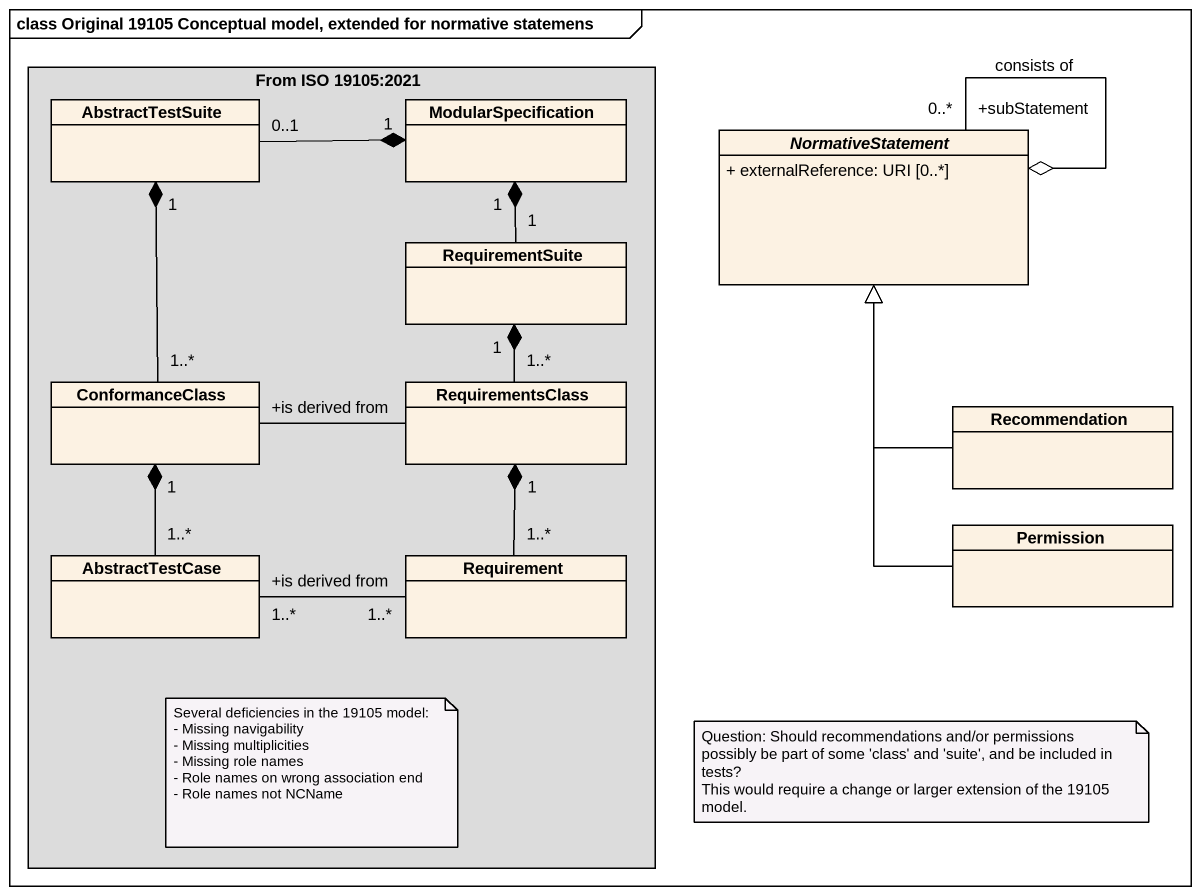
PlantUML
@startuml
mainframe class Original 19105 Conceptual model, extended for normative statemens
hide circle
hide empty members
skinparam classAttributeIconSize 0
rectangle "From ISO 19105:2021" as From_ISO_19105_2021 #DCDCDC {
  class AbstractTestSuite
  class ModularSpecification
  class RequirementSuite
  class ConformanceClass
  class RequirementsClass
  class AbstractTestCase
  class Requirement
}
abstract class NormativeStatement {
  + externalReference: URI [0..*]
}
class Recommendation
class Permission
AbstractTestSuite "0..1" -right-* "1" ModularSpecification
NormativeStatement o-- "+subStatement\n0..*" NormativeStatement : consists of
RequirementSuite "1" -up-* "1" ModularSpecification
ConformanceClass "1..*" -up-* "1" AbstractTestSuite
ConformanceClass "+is derived from" -right- RequirementsClass
RequirementsClass "1..*" -up-* "1" RequirementSuite
Recommendation -up-|> NormativeStatement
Permission -up-|> NormativeStatement
AbstractTestCase "1..*" -up-* "1" ConformanceClass
AbstractTestCase "+is derived from\n1..*" -right- "1..*" Requirement
Requirement "1..*" -up-* "1" RequirementsClass
note as N1
  Several deficiencies in the 19105 model:
  - Missing navigability
  - Missing multiplicities
  - Missing role names
  - Role names on wrong association end
  - Role names not NCName
end note
note as N2
  Question: Should recommendations and/or permissions possibly be part of some 'class' and 'suite', and be included in tests?
  This would require a change or larger extension of the 19105 model.
end note
@enduml
